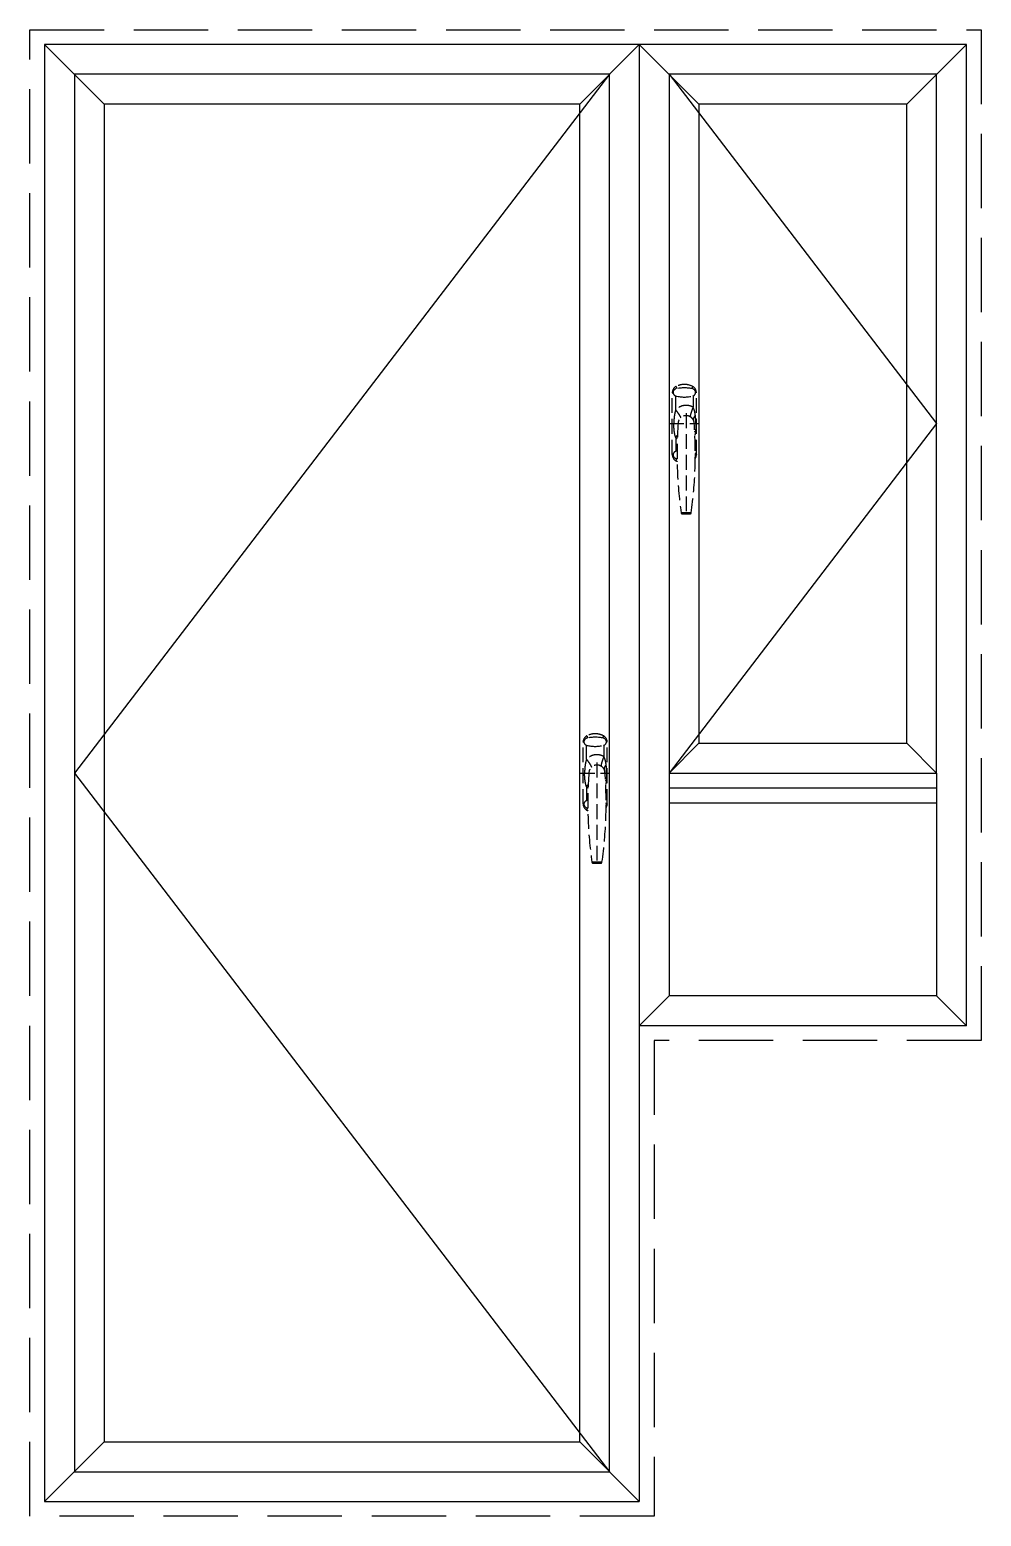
# Model space of a CAD drawing. Header units: millimetres. Extents: x 0 to 1600, y 0 to 2500.
import ezdxf

# ---------------------------------------------------------------- set-up
doc = ezdxf.new("R2010")
doc.units = ezdxf.units.MM
doc.linetypes.add('DASH', pattern=[0.35, 0.25, -0.1])
for name, color, linetype in [('Sunac_Gridline_Glass', 134, 'Continuous'), ('Sunac_HardWare', 13, 'Continuous'), ('Sunac_Wall', 2, 'DASH')]:
    doc.layers.add(name, color=color, linetype=linetype)

# ---------------------------------------------------------------- blocks, each defined once
blk = doc.blocks.new('zs')
at = {"layer": 'Sunac_HardWare', "linetype": 'DASH', "ltscale": 100}
for p, q in [((-44.5, -52), (-44.5, 52)), ((-4, -52), (-4, 52)), ((-38.8, 23.2), (-38.8, 46.6)), ((-9.7, 46.6), (-9.7, 27.5)), ((-50, 0), (0, 0)), ((-21.2, 17.6), (-21.2, -151.5)), ((-21.2, 4.5), (-21.2, -6.9)), ((-38.8, -23.2), (-38.8, -46.6)), ((-12.8, -150.2), (-29.7, -150.2)), ((-28.2, -151.5), (-14.3, -151.5))]:
    blk.add_line(p, q, dxfattribs=at)
for centre, radius, start, end in [((-32.5, 52), 12, 117.2796, 180), ((-37, 52.5), 6.15, 103.4197, 256.5803), ((-24.2, -0.9), 61.1, 76.5803, 103.4197), ((-24.2, 36), 30, 62.7204, 117.2796), ((-16, 52), 12, 0, 62.7204), ((-11.5, 52.5), 6.15, 283.4197, 76.5803), ((-24.2, 105.9), 61.1, 256.5803, 283.4197), ((674.3, -51.1), 710.9, 175.7976, 188.0138), ((-21.2, 0), 13.5, 4.2024, 175.7976), ((-716.7, -51.1), 710.9, 351.9862, 4.2024), ((-37, -52.5), 6.15, 103.4197, 256.5803), ((-24.2, -105.9), 61.1, 101.671, 103.4197), ((-32.5, -52), 12, 180, 242.7204), ((-24.2, 0.9), 61.1, 256.5803, 258.3531), ((-24.2, -36), 30, 242.7204, 245.8599), ((-11.5, -52.5), 6.15, 335.9077, 23.8655), ((-16, -52), 12, 327.1977, 0), ((-28.2, -150), 1.5, 188.0138, 270), ((-14.3, -150), 1.5, 270, 351.9862)]:
    blk.add_arc(centre, radius, start, end, dxfattribs=at)
for points in [[(-44.5, 52), (-44.4, 52.2), (-44.1, 52.4), (-43.7, 52.6), (-43.1, 52.8)], [(-38, 62.7), (-38, 62.5), (-38, 62.1), (-37.8, 61.6), (-37.5, 60.8), (-37.4, 60.4)], [(-37.4, 60.4), (-37.2, 59.9), (-36.7, 58.9)], [(-11.1, 60.4), (-11.3, 59.9), (-11.8, 58.9)], [(-10.5, 62.7), (-10.4, 62.5), (-10.5, 62.1), (-10.7, 61.6), (-11, 60.8), (-11.1, 60.4)], [(-4, 52), (-4.1, 52.2), (-4.3, 52.4), (-4.8, 52.6), (-5.4, 52.8)], [(-9.7, 27.5), (-11.7, 28.6), (-13.7, 29.4), (-15.8, 30), (-18, 30.5), (-20.1, 30.7), (-22.3, 30.7), (-24.5, 30.5), (-26.7, 30.1), (-28.9, 29.5), (-31, 28.6), (-33.1, 27.6), (-35.1, 26.3), (-37, 24.8), (-38.8, 23.2)], [(-9.7, 27.5), (-11, 24.3), (-12.1, 21.2), (-13.1, 18.3), (-13.8, 15.7), (-14.3, 13.5), (-14.5, 11.7)], [(-5.7, 13.8), (-6, 15.8), (-6.3, 17.7), (-6.6, 19.4), (-7, 21.1), (-7.5, 22.6), (-8, 24), (-8.5, 25.3), (-9.1, 26.4), (-9.7, 27.5)], [(-38.8, 23.2), (-39.4, 21.4), (-39.9, 19.5), (-40.4, 17.4), (-40.8, 15.3), (-41.1, 13.1), (-41.4, 10.8), (-41.6, 8.6), (-41.8, 6.4), (-41.9, 4.2), (-42, 2.1), (-42, 0)], [(-38.8, -23.2), (-39.4, -21.4), (-39.9, -19.5), (-40.4, -17.4), (-40.8, -15.3), (-41.1, -13.1), (-41.4, -10.8), (-41.6, -8.6), (-41.8, -6.4), (-41.9, -4.2), (-42, -2.1), (-42, 0)], [(-38.8, 23.2), (-36.9, 20.5), (-35.1, 18), (-33.5, 15.6), (-32.2, 13.4), (-31.1, 11.5), (-30.4, 9.9)], [(-5.7, 13.8), (-7.3, 11.9), (-8.4, 10.1), (-9, 8.4), (-9.2, 6.8), (-8.9, 5.4)], [(-4.9, 0), (-4.9, 1.9), (-5, 4), (-5.1, 6.2), (-5.2, 8.6), (-5.4, 11.1), (-5.7, 13.8)], [(-4.9, 0), (-4.9, -1.9), (-5, -4), (-5.1, -6.2), (-5.2, -8.6), (-5.4, -11.1), (-5.7, -13.8)], [(-44.5, -52), (-44.4, -52.2), (-44.1, -52.4), (-43.7, -52.6), (-43.1, -52.8)], [(-38, -62.7), (-38, -62.5), (-38, -62.1), (-37.8, -61.6), (-37.5, -60.8), (-37.4, -60.4)], [(-37.4, -60.4), (-37.2, -59.9), (-36.7, -58.9)], [(-4, -52), (-4.1, -52.2), (-4.3, -52.4), (-4.8, -52.6), (-5.4, -52.8)]]:
    blk.add_spline(points, degree=3, dxfattribs=at)
for points, knots in [([(-38.8, -23.2), (-38.2, -22.3), (-37.2, -21), (-36.2, -19.6), (-35.9, -19.2)], [0, 0, 0, 0, 2.20078, 3.297346, 3.297346, 3.297346, 3.297346]), ([(-36.2, -25.6), (-36.5, -25.3), (-37.4, -24.6), (-38.2, -23.7), (-38.8, -23.2)], [18.819968, 18.819968, 18.819968, 18.819968, 19.570774, 21.20105, 21.20105, 21.20105, 21.20105]), ([(-5.7, -13.8), (-5.8, -14.5), (-5.9, -15.8), (-6.2, -17.6), (-6.5, -18.7), (-6.6, -19.2)], [0, 0, 0, 0, 1.320348, 2.58877, 3.659728, 3.659728, 3.659728, 3.659728])]:
    blk.add_open_spline(points, degree=3, knots=knots, dxfattribs=at)
blk.add_open_spline([(-5.7, -13.8), (-6.1, -13.3), (-6.5, -12.9), (-6.9, -12.4)], degree=3, dxfattribs=at)

msp = doc.modelspace()

# ---------------------------------------------------------------- linework, layer by layer
at = {"layer": 'Sunac_Gridline_Glass', "ltscale": 10}
for p, q in [((25, 2475), (125, 2375)), ((1025, 2475), (925, 2375)), ((1025, 2475), (1125, 2375)), ((1575, 2475), (1475, 2375)), ((1525, 1250), (1525, 875)), ((1075, 1225), (1525, 1225)), ((25, 25), (125, 125)), ((925, 125), (1025, 25))]:
    msp.add_line(p, q, dxfattribs=at)
at = {"layer": 'Sunac_Gridline_Glass'}
msp.add_line((1075, 1200, 0), (1525, 1200, 0), dxfattribs=at)
at = {"layer": 'Sunac_Gridline_Glass', "lineweight": -3, "elevation": 0}
for points in [[(1575, 825), (1575, 2475), (25, 2475), (25, 25), (1025, 25)], [(955, 2425), (75, 2425), (75, 75), (975, 75)]]:
    msp.add_lwpolyline(points, dxfattribs=at)
at = {"layer": 'Sunac_Gridline_Glass'}
for points in [[(1025, 2475), (1025, 25)], [(1025, 2475), (1025, 950)], [(975, 2425), (75, 1250), (975, 75)], [(1075, 2425), (1075, 875)], [(1525, 1250), (1475, 1300)], [(1025, 825), (1075, 875)], [(1525, 875), (1075, 875)], [(1575, 825), (1525, 875)], [(1575, 825), (1025, 825)]]:
    msp.add_lwpolyline(points, dxfattribs=at)
for points in [[(975, 2425), (75, 2425), (75, 75), (975, 75)], [(925, 2375), (125, 2375), (125, 125), (925, 125)]]:
    msp.add_lwpolyline(points, close=True, dxfattribs=at)
at = {"layer": 'Sunac_Gridline_Glass', "elevation": 0}
for points in [[(1525, 2425), (1075, 2425), (1075, 1250), (1525, 1250)], [(1475, 2375), (1125, 2375), (1125, 1300), (1475, 1300)]]:
    msp.add_lwpolyline(points, close=True, dxfattribs=at)
at = {"layer": 'Sunac_Gridline_Glass', "ltscale": 500}
msp.add_lwpolyline([(1075, 2425), (1525, 1837.5), (1075, 1250)], dxfattribs=at)
at = {"layer": 'Sunac_Gridline_Glass', "elevation": 0}
msp.add_lwpolyline([(1125, 1300), (1075, 1250)], dxfattribs=at)
at = {"layer": 'Sunac_Wall', "lineweight": -3, "ltscale": 500}
msp.add_lwpolyline([(1050, 0), (0, 0), (0, 2500), (1600, 2500), (1600, 800), (1050, 800)], close=True, dxfattribs=at)

# ---------------------------------------------------------------- block references
at = {"layer": 'Sunac_HardWare'}
for p in [(1125, 1837.5, 0), (975, 1250)]:
    msp.add_blockref('zs', p, dxfattribs=at)

doc.saveas('drawing.dxf')
